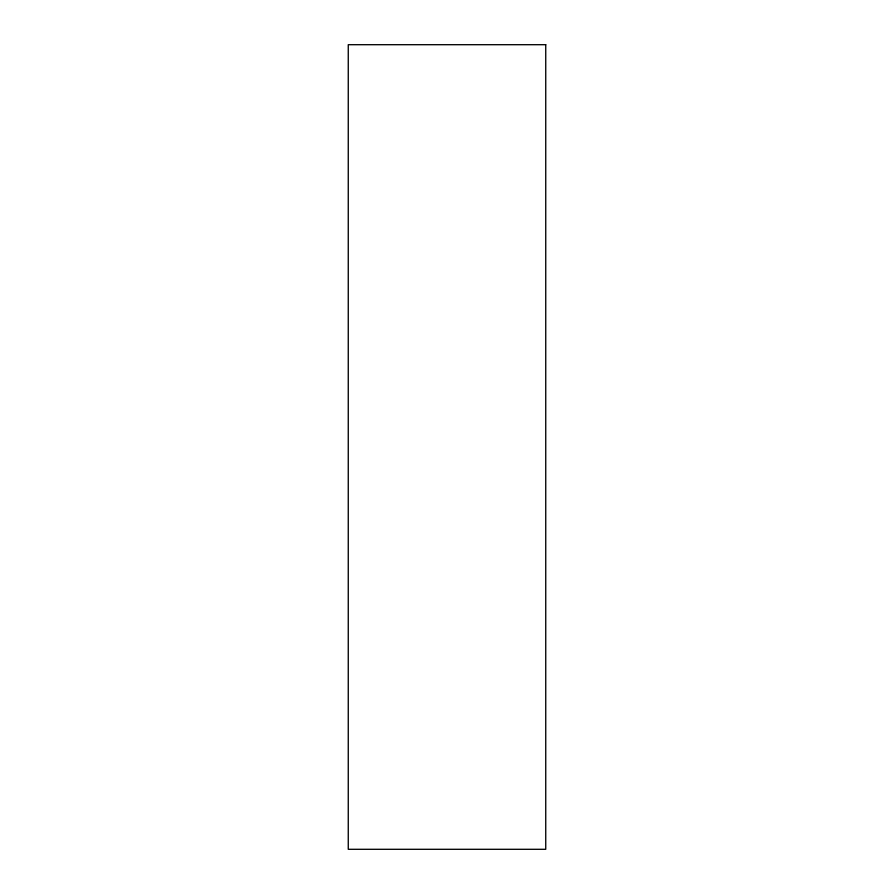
<?xml version="1.0" encoding="UTF-8"?>
<svg xmlns="http://www.w3.org/2000/svg" width="894" height="894" viewBox="0 0 894 894"><rect width="100%" height="100%" fill="white"/><g stroke="black" fill="none" stroke-linecap="round" stroke-linejoin="round"><path stroke-width="1.34" d="M545.742 44.7L348.258 44.7L348.258 849.3L545.742 849.3L545.742 44.7"/></g></svg>
